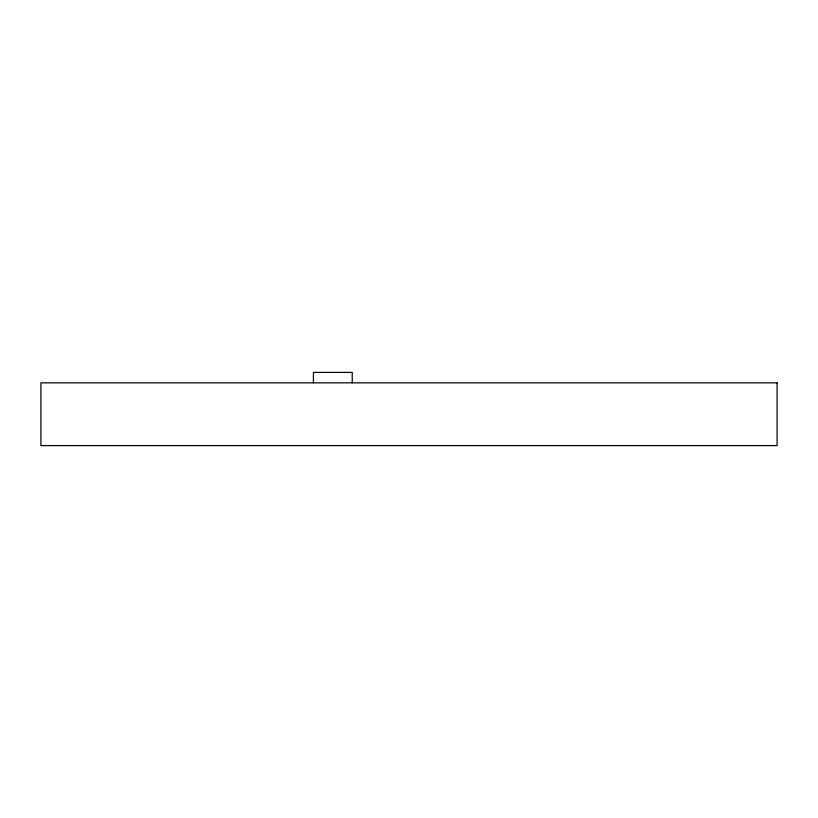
<?xml version="1.0" encoding="UTF-8"?>
<svg xmlns="http://www.w3.org/2000/svg" width="818" height="818" viewBox="0 0 818 818"><rect width="100%" height="100%" fill="white"/><g stroke="black" fill="none" stroke-linecap="round" stroke-linejoin="round"><path stroke-width="1.23" d="M352.231 382.834L352.231 372.405L313.427 372.405L313.427 382.834M777.1 382.834L40.9 382.834L40.9 445.595L777.1 445.595L777.1 382.834"/></g></svg>
